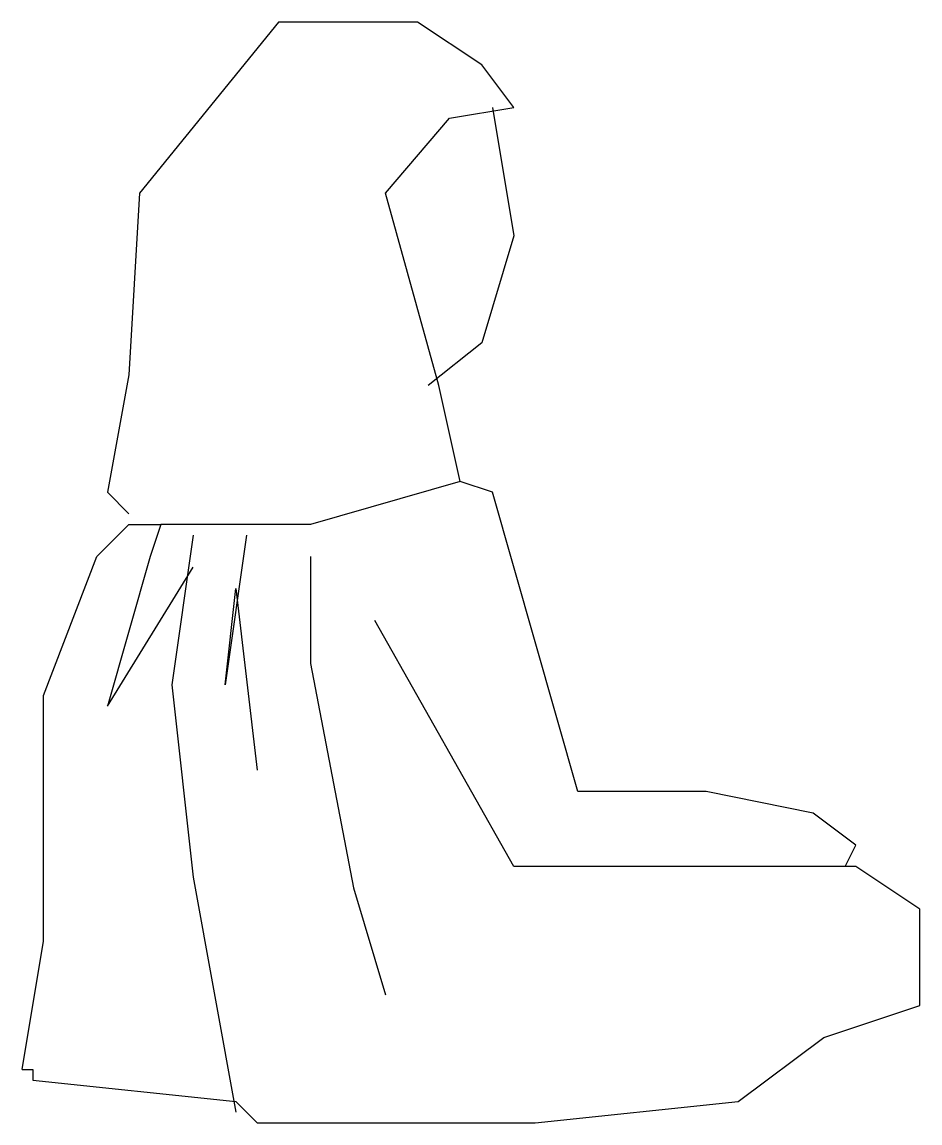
# Model space of a CAD drawing. Extents: x -15.929 to -15.473, y -5.205 to -4.646.
import ezdxf

# ---------------------------------------------------------------- set-up
doc = ezdxf.new("R2010")
doc.units = 0
doc.header["$MEASUREMENT"] = 0
doc.layers.get('0').update_dxf_attribs({"linetype": 'CONTINUOUS'})

msp = doc.modelspace()

# ---------------------------------------------------------------- linework, layer by layer
for p, q in [((-15.79905, -4.64594), (-15.86963, -4.73281)), ((-15.72847, -4.64594), (-15.79905, -4.64594)), ((-15.69589, -4.66766), (-15.72847, -4.64594)), ((-15.6796, -4.68938), (-15.69589, -4.66766)), ((-15.71218, -4.69481), (-15.6796, -4.68938)), ((-15.69046, -4.68938), (-15.6796, -4.75453)), ((-15.74476, -4.73281), (-15.71218, -4.69481)), ((-15.86963, -4.73281), (-15.87506, -4.82511)), ((-15.71761, -4.83054), (-15.74476, -4.73281)), ((-15.6796, -4.75453), (-15.69589, -4.80882)), ((-15.69589, -4.80882), (-15.72304, -4.83054)), ((-15.87506, -4.82511), (-15.88592, -4.88483)), ((-15.70675, -4.8794), (-15.71761, -4.83054)), ((-15.70675, -4.8794), (-15.78276, -4.90112)), ((-15.69046, -4.88483), (-15.70675, -4.8794)), ((-15.88592, -4.88483), (-15.87506, -4.89569)), ((-15.64703, -5.03685), (-15.69046, -4.88483)), ((-15.89135, -4.91741), (-15.87506, -4.90112)), ((-15.87506, -4.90112), (-15.85877, -4.90112)), ((-15.85877, -4.90112), (-15.8642, -4.91741)), ((-15.78276, -4.90112), (-15.85877, -4.90112)), ((-15.84248, -4.90655), (-15.85334, -4.98256)), ((-15.81534, -4.90655), (-15.82619, -4.98256)), ((-15.91849, -4.98799), (-15.89135, -4.91741)), ((-15.8642, -4.91741), (-15.88592, -4.99342)), ((-15.78276, -4.91741), (-15.78276, -4.9717)), ((-15.88592, -4.99342), (-15.84248, -4.92283)), ((-15.82619, -4.98256), (-15.82077, -4.93369)), ((-15.82077, -4.93369), (-15.80991, -5.02599)), ((-15.6796, -5.07485), (-15.75019, -4.94998)), ((-15.78276, -4.9717), (-15.76104, -5.08571)), ((-15.85334, -4.98256), (-15.84248, -5.08028)), ((-15.91849, -5.11286), (-15.91849, -4.98799)), ((-15.58188, -5.03685), (-15.64703, -5.03685)), ((-15.52759, -5.04771), (-15.58188, -5.03685)), ((-15.50587, -5.064), (-15.52759, -5.04771)), ((-15.5113, -5.07485), (-15.50587, -5.064)), ((-15.50587, -5.07485), (-15.6796, -5.07485)), ((-15.47329, -5.09657), (-15.50587, -5.07485)), ((-15.84248, -5.08028), (-15.82077, -5.19973)), ((-15.76104, -5.08571), (-15.74476, -5.14)), ((-15.47329, -5.14543), (-15.47329, -5.09657)), ((-15.92935, -5.17801), (-15.91849, -5.11286)), ((-15.52216, -5.16172), (-15.47329, -5.14543)), ((-15.56559, -5.1943), (-15.52216, -5.16172)), ((-15.92935, -5.17801), (-15.92935, -5.17801)), ((-15.92935, -5.17801), (-15.92392, -5.17801)), ((-15.92392, -5.17801), (-15.92392, -5.18344)), ((-15.92392, -5.18344), (-15.82077, -5.1943)), ((-15.82077, -5.1943), (-15.80991, -5.20516)), ((-15.66875, -5.20516), (-15.56559, -5.1943)), ((-15.80991, -5.20516), (-15.75019, -5.20516)), ((-15.75019, -5.20516), (-15.72304, -5.20516)), ((-15.72304, -5.20516), (-15.69046, -5.20516)), ((-15.69046, -5.20516), (-15.66875, -5.20516))]:
    msp.add_line(p, q)

doc.saveas('drawing.dxf')
